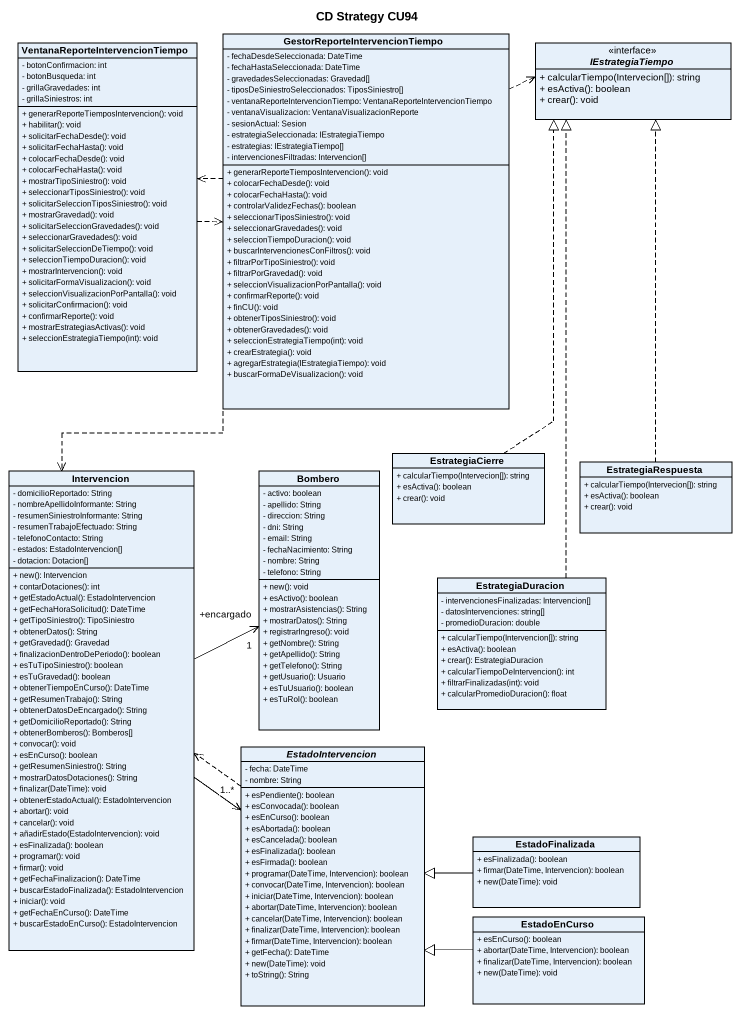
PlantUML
@startuml
title CD Strategy CU94
hide circle
hide empty members
skinparam classAttributeIconSize 0
class "VentanaReporteIntervencionTiempo" as VentanaReporteIntervencionTi {
  - botonConfirmacion: int
  - botonBusqueda: int
  - grillaGravedades: int
  - grillaSiniestros: int
  + generarReporteTiemposIntervencion(): void
  + habilitar(): void
  + solicitarFechaDesde(): void
  + solicitarFechaHasta(): void
  + colocarFechaDesde(): void
  + colocarFechaHasta(): void
  + mostrarTipoSiniestro(): void
  + seleccionarTiposSiniestro(): void
  + solicitarSeleccionTiposSiniestro(): void
  + mostrarGravedad(): void
  + solicitarSeleccionGravedades(): void
  + seleccionarGravedades(): void
  + solicitarSeleccionDeTiempo(): void
  + seleccionTiempoDuracion(): void
  + mostrarIntervencion(): void
  + solicitarFormaVisualizacion(): void
  + seleccionVisualizacionPorPantalla(): void
  + solicitarConfirmacion(): void
  + confirmarReporte(): void
  + mostrarEstrategiasActivas(): void
  + seleccionEstrategiaTiempo(int): void
}
class "GestorReporteIntervencionTiempo" as GestorReporteIntervencionTie {
  - fechaDesdeSeleccionada: DateTime
  - fechaHastaSeleccionada: DateTime
  - gravedadesSeleccionadas: Gravedad[]
  - tiposDeSiniestroSeleccionados: TiposSiniestro[]
  - ventanaReporteIntervencionTiempo: VentanaReporteIntervencionTiempo
  - ventanaVisualizacion: VentanaVisualizacionReporte
  - sesionActual: Sesion
  - estrategiaSeleccionada: IEstrategiaTiempo
  - estrategias: IEstrategiaTiempo[]
  - intervencionesFiltradas: Intervencion[]
  + generarReporteTiemposIntervencion(): void
  + colocarFechaDesde(): void
  + colocarFechaHasta(): void
  + controlarValidezFechas(): boolean
  + seleccionarTiposSiniestro(): void
  + seleccionarGravedades(): void
  + seleccionTiempoDuracion(): void
  + buscarIntervencionesConFiltros(): void
  + filtrarPorTipoSiniestro(): void
  + filtrarPorGravedad(): void
  + seleccionVisualizacionPorPantalla(): void
  + confirmarReporte(): void
  + finCU(): void
  + obtenerTiposSiniestro(): void
  + obtenerGravedades(): void
  + seleccionEstrategiaTiempo(int): void
  + crearEstrategia(): void
  + agregarEstrategia(IEstrategiaTiempo): void
  + buscarFormaDeVisualizacion(): void
}
interface IEstrategiaTiempo {
  + calcularTiempo(Intervecion[]): string
  + esActiva(): boolean
  + crear(): void
}
class EstrategiaCierre {
  + calcularTiempo(Intervecion[]): string
  + esActiva(): boolean
  + crear(): void
}
class EstrategiaRespuesta {
  + calcularTiempo(Intervecion[]): string
  + esActiva(): boolean
  + crear(): void
}
class Intervencion {
  - domicilioReportado: String
  - nombreApellidoInformante: String
  - resumenSiniestroInformante: String
  - resumenTrabajoEfectuado: String
  - telefonoContacto: String
  - estados: EstadoIntervencion[]
  - dotacion: Dotacion[]
  + new(): Intervencion
  + contarDotaciones(): int
  + getEstadoActual(): EstadoIntervencion
  + getFechaHoraSolicitud(): DateTime
  + getTipoSiniestro(): TipoSiniestro
  + obtenerDatos(): String
  + getGravedad(): Gravedad
  + finalizacionDentroDePeriodo(): boolean
  + esTuTipoSiniestro(): boolean
  + esTuGravedad(): boolean
  + obtenerTiempoEnCurso(): DateTime
  + getResumenTrabajo(): String
  + obtenerDatosDeEncargado(): String
  + getDomicilioReportado(): String
  + obtenerBomberos(): Bomberos[]
  + convocar(): void
  + esEnCurso(): boolean
  + getResumenSiniestro(): String
  + mostrarDatosDotaciones(): String
  + finalizar(DateTime): void
  + obtenerEstadoActual(): EstadoIntervencion
  + abortar(): void
  + cancelar(): void
  + añadirEstado(EstadoIntervencion): void
  + esFinalizada(): boolean
  + programar(): void
  + firmar(): void
  + getFechaFinalizacion(): DateTime
  + buscarEstadoFinalizada(): EstadoIntervencion
  + iniciar(): void
  + getFechaEnCurso(): DateTime
  + buscarEstadoEnCurso(): EstadoIntervencion
}
class Bombero {
  - activo: boolean
  - apellido: String
  - direccion: String
  - dni: String
  - email: String
  - fechaNacimiento: String
  - nombre: String
  - telefono: String
  + new(): void
  + esActivo(): boolean
  + mostrarAsistencias(): String
  + mostrarDatos(): String
  + registrarIngreso(): void
  + getNombre(): String
  + getApellido(): String
  + getTelefono(): String
  + getUsuario(): Usuario
  + esTuUsuario(): boolean
  + esTuRol(): boolean
}
class EstrategiaDuracion {
  - intervencionesFinalizadas: Intervencion[]
  - datosIntervenciones: string[]
  - promedioDuracion: double
  + calcularTiempo(Intervencion[]): string
  + esActiva(): boolean
  + crear(): EstrategiaDuracion
  + calcularTiempoDeIntervencion(): int
  + filtrarFinalizadas(int): void
  + calcularPromedioDuracion(): float
}
abstract class EstadoIntervencion {
  - fecha: DateTime
  - nombre: String
  + esPendiente(): boolean
  + esConvocada(): boolean
  + esEnCurso(): boolean
  + esAbortada(): boolean
  + esCancelada(): boolean
  + esFinalizada(): boolean
  + esFirmada(): boolean
  + programar(DateTime, Intervencion): boolean
  + convocar(DateTime, Intervencion): boolean
  + iniciar(DateTime, Intervencion): boolean
  + abortar(DateTime, Intervencion): boolean
  + cancelar(DateTime, Intervencion): boolean
  + finalizar(DateTime, Intervencion): boolean
  + firmar(DateTime, Intervencion): boolean
  + getFecha(): DateTime
  + new(DateTime): void
  + toString(): String
}
class EstadoFinalizada {
  + esFinalizada(): boolean
  + firmar(DateTime, Intervencion): boolean
  + new(DateTime): void
}
class EstadoEnCurso {
  + esEnCurso(): boolean
  + abortar(DateTime, Intervencion): boolean
  + finalizar(DateTime, Intervencion): boolean
  + new(DateTime): void
}
VentanaReporteIntervencionTi .right.> GestorReporteIntervencionTie
GestorReporteIntervencionTie .left.> VentanaReporteIntervencionTi
GestorReporteIntervencionTie .right.> IEstrategiaTiempo
GestorReporteIntervencionTie ..> Intervencion
EstrategiaCierre .up.|> IEstrategiaTiempo
EstrategiaRespuesta .up.|> IEstrategiaTiempo
Intervencion -right-> "+encargado\n1" Bombero
Intervencion --> "1..*" EstadoIntervencion
EstrategiaDuracion .up.|> IEstrategiaTiempo
EstadoIntervencion .up.> Intervencion
EstadoFinalizada -left-|> EstadoIntervencion
EstadoEnCurso -left-|> EstadoIntervencion
@enduml
